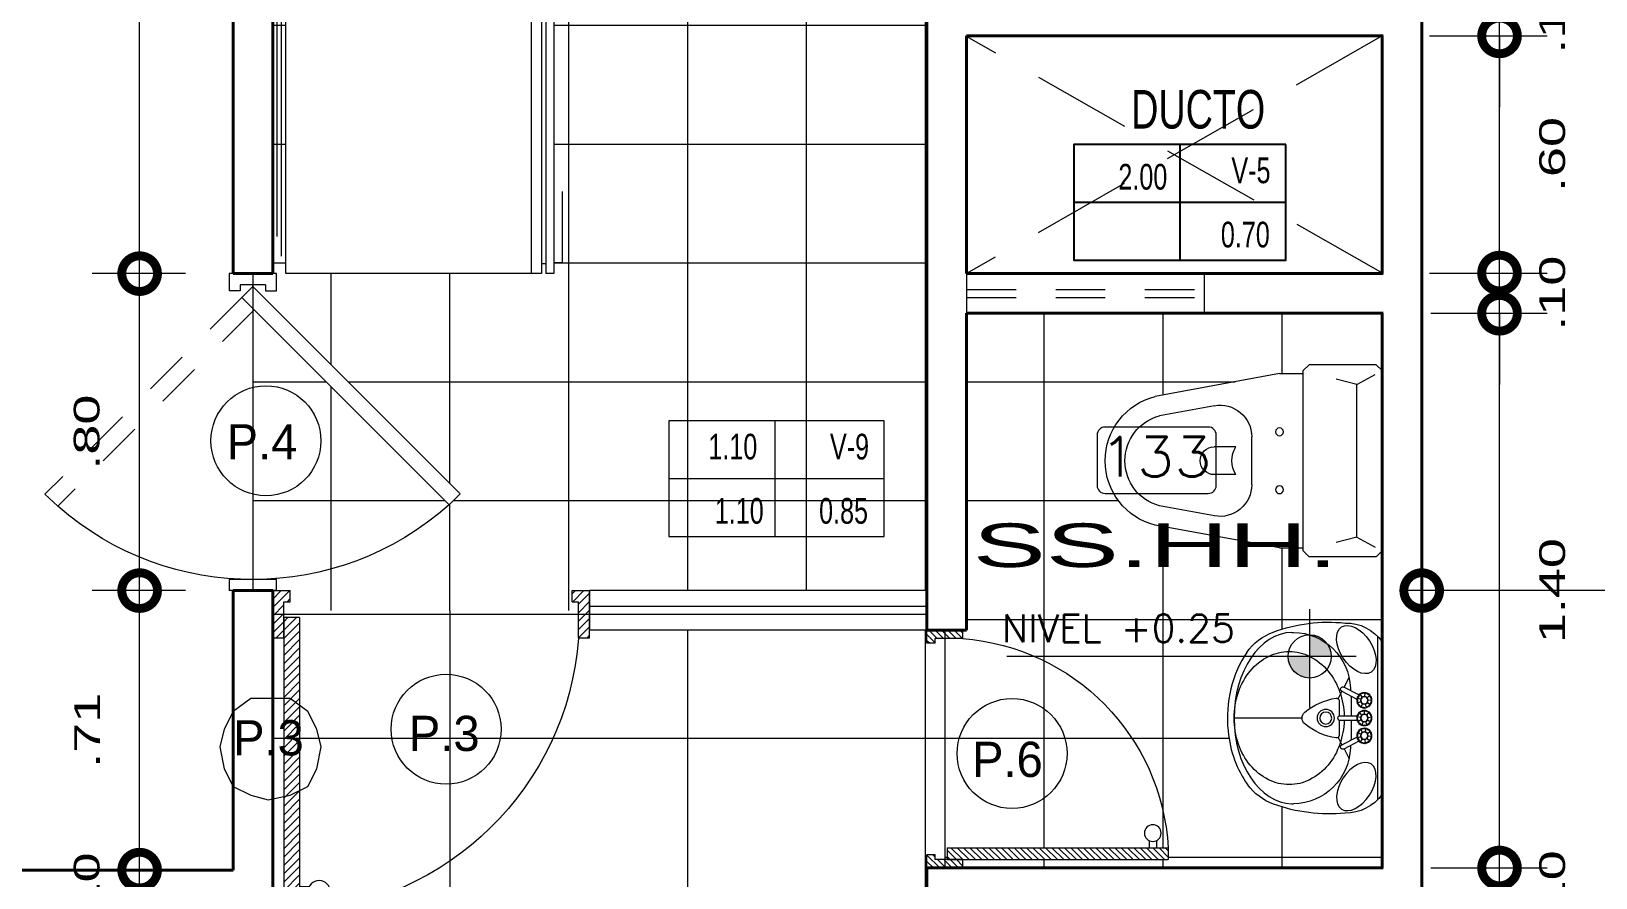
# Model space of a CAD drawing. Header units: inches. Extents: x 155.3 to 248.5, y 20.6 to 88.6.
# Drawn here: x 180.799 to 184.748, y 65.648 to 67.785 of the extents above; entities that cross this region are included whole.
import ezdxf
from ezdxf.enums import TextEntityAlignment as Align

# ---------------------------------------------------------------- set-up
doc = ezdxf.new("R2010")
doc.units = ezdxf.units.IN
doc.header["$MEASUREMENT"] = 0
for name, pattern in [('CONTINUA', [0]), ('DASHEDX2', [38.1, 25.4, -12.7]), ('HIDDEN', [0.375, 0.25, -0.125])]:
    doc.linetypes.add(name, pattern=pattern)
for name, color, linetype in [('COTAS', 252, 'Continuous'), ('MOBILIARIO', 252, 'Continuous'), ('MURO', 7, 'Continuous'), ('MURO BAJO', 144, 'Continuous'), ('PROYECCIONES', 252, 'Continuous'), ('PUERTAS', 23, 'Continuous'), ('TEXTOS PLANTA', 7, 'Continuous'), ('TEXTURAS', 251, 'Continuous'), ('VENTANAS', 40, 'Continuous')]:
    doc.layers.add(name, color=color, linetype=linetype)
doc.styles.add('Celso', font='swissel.ttf', dxfattribs={"width": 1.5})
doc.styles.add('ROMANS', font='romans', dxfattribs={"width": 1.1, "height": 1})
doc.styles.get("Standard").update_dxf_attribs({"font": 'arial.ttf'})
doc.dimstyles.new('PLANTA 1-50', dxfattribs={"dimtxt": 0.065, "dimasz": 0.18, "dimexe": 0.12, "dimexo": 0.12, "dimgap": 0.1, "dimtad": 2, "dimzin": 4, "dimdsep": 46, "dimtxsty": 'Celso', "dimblk": 'DOTSMALL', "dimcen": 0.065, "dimdle": 0.05, "dimclrd": 14, "dimclre": 251, "dimclrt": 256, "dimaunit": 1, "dimadec": 4, "dimazin": 1, "dimtfac": 1, "dimtix": 1, "dimtmove": 0, "dimatfit": 3, "dimldrblk": 'DOTSMALL', "dimfxl": 1, "dimlwd": 9, "dimlwe": 9, "dimarcsym": 0})
pattern_1 = [(90, (346.25563, 0), (0.3, 2e-17), []), (7e-15, (346.25563, 0), (4e-17, -0.3), [])]
pattern_2 = [(315, (-96.529859, 5.184583), (-0.013258252, -0.013258252), [])]

# ---------------------------------------------------------------- blocks, each defined once
blk = doc.blocks.new('A$C67106901')
at = {"color": 252, "lineweight": 0}
for p, q in [((0, 0.7594), (0, 0.5799)), ((0.0219, 0.7594), (0, 0.7594)), ((0.0219, 0), (0.0219, 0.7874)), ((0.0219, 0.7874), (0.0419, 0.7874)), ((0.0419, 0), (0.0419, 0.7874)), ((0.0419, 0.7624), (0.0528, 0.7624)), ((0.0528, 0.7874), (0.6981, 0.7874)), ((0.0528, 0), (0.0528, 0.7874)), ((0.0791, 0), (0.0791, 0.7874)), ((0.6981, 0.7874), (0.6981, 0)), ((0.7093, 0.7437), (0.7093, 0.0437)), ((0.7204, 0.6937), (0.7204, 0.0937)), ((0.0419, 0), (0.0219, 0)), ((0.0528, 0.025), (0.0419, 0.025)), ((0.6981, 0), (0.0528, 0))]:
    blk.add_line(p, q, dxfattribs=at)
blk = doc.blocks.new('A$C073B50C9')
at = {"color": 40, "lineweight": 0}
for p, q in [((0, 0.47), (0.015, 0.485)), ((0.015, 0.485), (0.184, 0.485)), ((0.199, 0.47), (0.184, 0.485)), ((0, 0.015), (0, 0.47)), ((0.064, 0.435), (0.0173, 0.4605)), ((0.064, 0.435), (0.1155, 0.4484)), ((0.064, 0.05), (0.064, 0.435)), ((0.199, 0.015), (0.199, 0.47)), ((0.259, 0.4625), (0.199, 0.4625)), ((0.259, 0.4625), (0.5727, 0.405)), ((0.4234, 0.3815), (0.5619, 0.3562)), ((0.329, 0.1822), (0.329, 0.3028)), ((0.369, 0.2775), (0.424, 0.2775)), ((0.369, 0.2075), (0.424, 0.2075)), ((0.4234, 0.1035), (0.5619, 0.1288)), ((0.259, 0.0225), (0.5727, 0.08)), ((0.064, 0.05), (0.0173, 0.0245)), ((0.064, 0.05), (0.1155, 0.0366)), ((0, 0.015), (0.015, 0)), ((0.015, 0), (0.184, 0)), ((0.199, 0.015), (0.184, 0)), ((0.259, 0.0225), (0.199, 0.0225))]:
    blk.add_line(p, q, dxfattribs=at)
for centre in [(0.259, 0.3155), (0.259, 0.1695)]:
    blk.add_circle(centre, 0.01, dxfattribs=at)
for centre, radius, start, end in [((0.5313, 0.2425), 0.1677, 284.3033, 75.6967), ((0.409, 0.3028), 0.08, 79.6164, 180), ((0.5313, 0.2425), 0.1177, 285.0627, 74.9373), ((0.3127, 0.2425), 0.0663, 328.1092, 31.8908), ((0.424, 0.2425), 0.035, 270, 90), ((0.409, 0.1822), 0.08, 180, 280.3836)]:
    blk.add_arc(centre, radius, start, end, dxfattribs=at)
blk = doc.blocks.new('A$C304B3ECD')
at = {"color": 40, "lineweight": 0}
for p, q in [((0.2417, 0.3094), (0.2417, 0.3736)), ((0.2417, 0.2558), (0.2417, 0.3094)), ((0.2417, 0.2021), (0.2417, 0.2558)), ((0.0255, 0.2282), (0.0255, 0.2237)), ((0.458, 0.2282), (0.458, 0.2237)), ((0.1639, 0.096), (0.1391, 0.0834)), ((0.1833, 0.0584), (0.1636, 0.0966)), ((0.1741, 0.102), (0.1938, 0.0638)), ((0.1931, 0.1108), (0.1744, 0.1013)), ((0.1979, 0.1087), (0.2364, 0.1087)), ((0.2358, 0.1061), (0.2358, 0.0631)), ((0.247, 0.1087), (0.2856, 0.1087)), ((0.2476, 0.0631), (0.2476, 0.1061)), ((0.3094, 0.102), (0.2897, 0.0638)), ((0.2904, 0.1108), (0.309, 0.1013)), ((0.3002, 0.0584), (0.3199, 0.0966)), ((0.3196, 0.096), (0.3443, 0.0834)), ((0.1874, 0.0436), (0.1778, 0.0424)), ((0.1889, 0.05), (0.1807, 0.0552)), ((0.1941, 0.0539), (0.1912, 0.0632)), ((0.2006, 0.0536), (0.2043, 0.0625)), ((0.2054, 0.0492), (0.214, 0.0536)), ((0.2062, 0.0427), (0.2157, 0.0406)), ((0.2322, 0.0448), (0.2225, 0.0448)), ((0.2344, 0.0509), (0.227, 0.0572)), ((0.2401, 0.0542), (0.2384, 0.0637)), ((0.2465, 0.0531), (0.2513, 0.0615)), ((0.2507, 0.0481), (0.2598, 0.0514)), ((0.2507, 0.0415), (0.2598, 0.0382)), ((0.2772, 0.0427), (0.2678, 0.0406)), ((0.278, 0.0492), (0.2694, 0.0536)), ((0.2828, 0.0536), (0.2791, 0.0625)), ((0.2894, 0.0539), (0.2922, 0.0632)), ((0.2946, 0.05), (0.3027, 0.0552)), ((0.296, 0.0436), (0.3056, 0.0424)), ((0.0493, 0), (0.4342, 0)), ((0.1904, 0.0378), (0.1839, 0.0307)), ((0.1965, 0.0352), (0.196, 0.0256)), ((0.2027, 0.0372), (0.2086, 0.0295)), ((0.2344, 0.0387), (0.227, 0.0324)), ((0.2401, 0.0354), (0.2384, 0.0258)), ((0.2465, 0.0365), (0.2513, 0.0281)), ((0.2807, 0.0372), (0.2749, 0.0295)), ((0.287, 0.0352), (0.2875, 0.0256)), ((0.293, 0.0378), (0.2996, 0.0307))]:
    blk.add_line(p, q, dxfattribs=at)
at = {"color": 40, "linetype": 'Continuous', "lineweight": 0}
blk.add_line((0.037, 0.0116), (0.4465, 0.0116), dxfattribs=at)
at = {"color": 40, "lineweight": 0}
for centre, radius in [((0.2417, 0.1422), 0.0217), ((0.2417, 0.1422), 0.0152), ((0.1969, 0.0448), 0.0192), ((0.1969, 0.0448), 0.00955), ((0.1969, 0.0448), 0.00879), ((0.2417, 0.0448), 0.0192), ((0.2417, 0.0448), 0.00955), ((0.2417, 0.0448), 0.00879), ((0.2865, 0.0448), 0.0192), ((0.2865, 0.0448), 0.0184), ((0.2865, 0.0448), 0.00955), ((0.2865, 0.0448), 0.00879)]:
    blk.add_circle(centre, radius, dxfattribs=at)
at = {"color": 40, "linetype": 'Continuous', "lineweight": 0}
for centre, radius, start, end in [((0.2311, 0.2023), 0.1695, 108.9234, 129.6136), ((0.2417, 0.1713), 0.2023, 90, 108.9234), ((0.2417, 0.1713), 0.2023, 71.0766, 90), ((0.2523, 0.2023), 0.1695, 50.3864, 71.0766), ((0.2148, 0.222), 0.1439, 129.6136, 153.414), ((0.2687, 0.222), 0.1439, 26.586, 50.3864), ((0.1896, 0.2346), 0.1158, 153.4141, 179.9999), ((0.2939, 0.2346), 0.1158, 0.0001, 26.5859), ((0.1896, 0.2346), 0.1158, 180, 206.5859), ((0.2939, 0.2346), 0.1158, 333.4141, 360), ((0.2148, 0.2472), 0.1439, 206.586, 230.3864), ((0.2687, 0.2472), 0.1439, 309.6136, 333.414), ((0.2311, 0.2669), 0.1695, 230.3864, 251.0766), ((0.2523, 0.2669), 0.1695, 288.9234, 309.6136), ((0.2417, 0.2979), 0.2023, 251.0766, 268.3294), ((0.2417, 0.2979), 0.2023, 271.6706, 288.9234)]:
    blk.add_arc(centre, radius, start, end, dxfattribs=at)
at = {"color": 40, "lineweight": 0}
for centre, radius, start, end in [((0.1571, 0.2265), 0.1408, 125.1623, 159.7316), ((0.3266, 0.2259), 0.1408, 20.125, 53.8027), ((0.4063, 0.1344), 0.4065, 159.7316, 185.8167), ((0.0771, 0.1344), 0.4065, 354.1833, 20.125), ((0.1715, 0.2259), 0.1461, 180.8633, 267.9153), ((0.2417, 0.1829), 0.0192, 39.2954, 140.7046), ((0.3119, 0.2259), 0.1461, 272.0847, 359.1367), ((0.3545, 0.0906), 0.1649, 140.7046, 171.1857), ((0.129, 0.0906), 0.1649, 8.8143, 39.2954), ((0.1121, 0.0905), 0.1101, 178.564, 235.2403), ((0.1688, 0.0993), 0.0059, 27.2616, 207.2616), ((0.2248, 0.9222), 0.8444, 266.0203, 266.4396), ((0.1979, 0.115), 0.00639, 172.4409, 270), ((0.2417, 0.1061), 0.0059, 0, 180), ((0.2856, 0.115), 0.00639, 270, 7.5591), ((0.3146, 0.0993), 0.0059, 332.7384, 152.7384), ((0.2586, 0.9222), 0.8444, 273.5604, 273.9797), ((0.3714, 0.0905), 0.1101, 304.7597, 1.436), ((0.1526, 0.0548), 0.0281, 333.7434, 0.7798), ((0.1565, 0.024), 0.0281, 13.7434, 40.7798), ((0.1694, 0.081), 0.0281, 293.7434, 320.7798), ((0.2248, 0.9222), 0.8444, 267.3672, 270.7496), ((0.1991, 0.0902), 0.0281, 253.7434, 280.7798), ((0.2278, 0.0782), 0.0281, 213.7434, 240.7798), ((0.2351, 0.0202), 0.0281, 133.7434, 160.7798), ((0.242, 0.0505), 0.0281, 173.7434, 200.7798), ((0.199, 0.0603), 0.0281, 326.4818, 353.5182), ((0.199, 0.0292), 0.0281, 6.4818, 33.5182), ((0.219, 0.0842), 0.0281, 286.4818, 313.5182), ((0.2496, 0.0896), 0.0281, 246.4818, 273.5182), ((0.2586, 0.9222), 0.8444, 269.2504, 272.6328), ((0.2765, 0.074), 0.0281, 206.4818, 233.5182), ((0.2872, 0.0448), 0.0281, 166.4818, 193.5182), ((0.2414, 0.0505), 0.0281, 339.2202, 6.2566), ((0.2483, 0.0202), 0.0281, 19.2202, 46.2566), ((0.2557, 0.0782), 0.0281, 299.2202, 326.2566), ((0.2844, 0.0902), 0.0281, 259.2202, 286.2566), ((0.314, 0.081), 0.0281, 219.2202, 246.2566), ((0.3269, 0.024), 0.0281, 139.2202, 166.2566), ((0.3309, 0.0548), 0.0281, 179.2202, 206.2566), ((0.1793, 0.0029), 0.0281, 53.7434, 80.7798), ((0.2104, 0.0014), 0.0281, 93.7434, 120.7798), ((0.219, 0.0054), 0.0281, 46.4818, 73.5182), ((0.2496, 0), 0.0281, 86.4818, 113.5182), ((0.2765, 0.0156), 0.0281, 126.4818, 153.5182), ((0.273, 0.0014), 0.0281, 59.2202, 86.2566), ((0.3041, 0.0029), 0.0281, 99.2202, 126.2566)]:
    blk.add_arc(centre, radius, start, end, dxfattribs=at)
at = {"color": 40, "lineweight": 0, "extrusion": (0, 0, -1)}
blk.add_ellipse((0.2417, 0.2251), major_axis=(0.2163, 0), ratio=0.686274, start_param=3.162657, end_param=6.262121, dxfattribs=at)
at = {"color": 40, "linetype": 'Continuous', "lineweight": 0, "extrusion": (0, 0, -1)}
blk.add_ellipse((0.0688, 0.065), major_axis=(-0.0569, 0.0373), ratio=0.582158, start_param=3.141593, end_param=9.424778, dxfattribs=at)
at = {"color": 40, "linetype": 'Continuous', "lineweight": 0}
blk.add_ellipse((0.4146, 0.065), major_axis=(0.0569, 0.0373), ratio=0.582158, start_param=1.570796326794912, end_param=7.853981633974498, dxfattribs=at)
at = {"color": 40, "lineweight": 0}
blk.add_open_spline([(0.076, 0.3416), (0.1277, 0.378), (0.2029, 0.3959), (0.3252, 0.3838), (0.3734, 0.366), (0.4097, 0.3395)], degree=3, knots=[3.907004, 3.907004, 3.907004, 3.907004, 4.855717, 4.855717, 5.532923, 5.532923, 5.532923, 5.532923], dxfattribs=at)
blk = doc.blocks.new('A$C2D8C4AFF')
at = {"lineweight": 0}
h = blk.add_hatch(dxfattribs=at)
h.set_pattern_fill('ANSI31', color=8, scale=0.15, angle=17, style=0)
h.set_pattern_definition(pattern_2)
h.paths.add_polyline_path([(0.035, 0.865), (0, 0.865), (0, 1.015), (0.055, 1.015), (0.055, 0.98), (0.035, 0.98)])
h = blk.add_hatch(dxfattribs=at)
h.set_pattern_fill('ANSI31', color=8, scale=0.15, angle=17, style=0)
h.set_pattern_definition(pattern_2)
h.paths.add_polyline_path([(1, 0.865), (0.965, 0.865), (0.965, 0.93), (0.965, 0.98), (0.945, 0.98), (0.945, 1.015), (1, 1.015)])
h = blk.add_hatch(dxfattribs=at)
h.set_pattern_fill('ANSI31', color=8, scale=0.15, angle=17, style=0)
h.set_pattern_definition(pattern_2)
h.paths.add_polyline_path([(0.965, 0), (0.915, 0), (0.915, 0.93), (0.965, 0.93)])
at = {"color": 32, "lineweight": 0}
for p, q in [((0, 0.865), (0, 1.015)), ((0.055, 1.015), (0, 1.015)), ((0.055, 0.98), (0.055, 1.015)), ((1, 1.015), (0.945, 1.015)), ((0.945, 0.98), (0.945, 1.015)), ((1, 0.865), (1, 1.015)), ((0.035, 0.865), (0.035, 0.98)), ((0.055, 0.98), (0.035, 0.98)), ((0.965, 0.98), (0.945, 0.98)), ((0.965, 0.865), (0.965, 0.98)), ((0.915, 0.93), (0.965, 0.93)), ((0.915, 0.93), (0.915, 0)), ((0.965, 0.93), (0.965, 0)), ((0, 0.865), (0.035, 0.865)), ((0.965, 0.865), (1, 0.865)), ((0.915, 0), (0.965, 0))]:
    blk.add_line(p, q, dxfattribs=at)
at = {"lineweight": 0}
for p, q in [((0.885, 0.08), (0.915, 0.08)), ((0.885, 0.05), (0.915, 0.05))]:
    blk.add_line(p, q, dxfattribs=at)
blk.add_circle((0.8534, 0.065), 0.035, dxfattribs=at)
blk.add_arc((0.9698, 0.9359), 0.9375, 184.3354, 266.6496, dxfattribs=at)
blk = doc.blocks.new('A$C14A71EE4')
at = {"color": 32, "lineweight": 0}
for p, q in [((0.5211, 0.8508), (0.5211, 0.9)), ((0.5211, 0.9), (0.6561, 0.9)), ((0.6561, 0.9), (0.6561, 0.8508)), ((0.5886, 0.8637), (0, 0.2751)), ((0.5528, 0.8508), (0.5211, 0.8508)), ((0.5528, 0.8687), (0.6244, 0.8687)), ((0.5528, 0.8687), (0.5528, 0.8508)), ((0.5886, 0.8637), (0.5886, 0.8687)), ((0.6244, 0.8687), (0.6244, 0.8508)), ((0.6244, 0.8508), (0.6561, 0.8508)), ((0.6203, 0.8321), (0.0316, 0.2434)), ((0, 0.2751), (0.0316, 0.2434)), ((0.5211, 0), (0.5211, 0.0313)), ((0.5211, 0.0313), (0.6561, 0.0313)), ((0.5211, 0), (0.6561, 0)), ((0.6561, 0.0313), (0.6561, 0))]:
    blk.add_line(p, q, dxfattribs=at)
at = {"color": 32, "lineweight": 0, "ltscale": 0.005}
blk.add_line((0.5886, 0.8637), (0.6203, 0.8321), dxfattribs=at)
at = {"color": 8, "linetype": 'DASHEDX2', "lineweight": 0, "ltscale": 0.005}
for p, q in [((0.6203, 0.8321), (1.179, 0.2734)), ((0.5851, 0.7969), (1.1425, 0.2395))]:
    blk.add_line(p, q, dxfattribs=at)
at = {"linetype": 'DASHEDX2', "lineweight": 0, "ltscale": 0.005}
blk.add_line((1.179, 0.2734), (1.1425, 0.2395), dxfattribs=at)
at = {"lineweight": 0, "ltscale": 0.005}
blk.add_ellipse((0.5893, 0.8705), major_axis=(-0.7409, 0.394), ratio=1, start_param=1.332566, end_param=2.779319, dxfattribs=at)
blk = doc.blocks.new('_DotSmall')
at = {"color": 0, "linetype": 'ByBlock', "lineweight": 0, "const_width": 0.5}
blk.add_lwpolyline([(-0.0625, 0, 1), (0.0625, 0, 1)], format="xyb", close=True, dxfattribs=at)
blk = doc.blocks.new('*D279')
at = {"layer": 'COTAS', "color": 14, "linetype": 'CONTINUA', "lineweight": 9, "transparency": 16777216}
for p, q in [((181.0726, 65.6676), (181.0726, 65.8476)), ((181.0726, 65.5676), (181.0726, 65.6676)), ((181.0726, 65.5676), (181.0726, 65.3876))]:
    blk.add_line(p, q, dxfattribs=at)
at = {"layer": 'COTAS', "color": 251, "linetype": 'Continuous', "lineweight": 9, "transparency": 16777216}
blk.add_line((181.1884, 65.6676), (180.9526, 65.6676), dxfattribs=at)
at = {"layer": 'COTAS', "color": 251, "linetype": 'CONTINUA', "lineweight": 9, "transparency": 16777216}
blk.add_line((181.1884, 65.5676), (180.9526, 65.5676), dxfattribs=at)
at = {"layer": 'Defpoints', "color": 0, "lineweight": 0, "transparency": 16777216}
for p in [(181.0726, 65.6676), (181.3084, 65.6676), (181.3084, 65.5676)]:
    blk.add_point(p, dxfattribs=at)
at = {"layer": 'COTAS', "color": 14, "lineweight": 9, "transparency": 16777216, "xscale": 0.18, "yscale": 0.18, "zscale": 0.18}
for p, rotation in [((181.0726, 65.6676), 270), ((181.0726, 65.5676), 90)]:
    blk.add_blockref('_DotSmall', p, dxfattribs=dict(at, rotation=rotation))
at = {"layer": 'COTAS', "lineweight": 0, "transparency": 16777216, "insert": (180.9393, 65.6176), "char_height": 0.065, "attachment_point": 5, "rotation": 90, "style": 'Celso'}
blk.add_mtext('.10', dxfattribs=at)
blk = doc.blocks.new('*D280')
at = {"layer": 'COTAS', "color": 14, "linetype": 'CONTINUA', "lineweight": 9, "transparency": 16777216}
blk.add_line((181.0726, 65.6176), (181.0726, 66.423), dxfattribs=at)
at = {"layer": 'COTAS', "color": 251, "linetype": 'Continuous', "lineweight": 9, "transparency": 16777216}
blk.add_line((181.1884, 66.373), (180.9526, 66.373), dxfattribs=at)
at = {"layer": 'COTAS', "color": 251, "linetype": 'CONTINUA', "lineweight": 9, "transparency": 16777216}
blk.add_line((181.1884, 65.6676), (180.9526, 65.6676), dxfattribs=at)
at = {"layer": 'Defpoints', "color": 0, "lineweight": 0, "transparency": 16777216}
for p in [(181.0726, 66.373), (181.3084, 66.373), (181.3084, 65.6676)]:
    blk.add_point(p, dxfattribs=at)
at = {"layer": 'COTAS', "color": 14, "lineweight": 9, "transparency": 16777216, "xscale": 0.18, "yscale": 0.18, "zscale": 0.18}
for p, rotation in [((181.0726, 66.373), 90), ((181.0726, 65.6676), 270)]:
    blk.add_blockref('_DotSmall', p, dxfattribs=dict(at, rotation=rotation))
at = {"layer": 'COTAS', "lineweight": 0, "transparency": 16777216, "insert": (180.9401, 66.0203), "char_height": 0.065, "attachment_point": 5, "rotation": 90, "style": 'Celso'}
blk.add_mtext('.71', dxfattribs=at)
blk = doc.blocks.new('*D281')
at = {"layer": 'COTAS', "color": 14, "linetype": 'CONTINUA', "lineweight": 9, "transparency": 16777216}
blk.add_line((181.0726, 66.323), (181.0726, 67.223), dxfattribs=at)
at = {"layer": 'COTAS', "color": 251, "linetype": 'Continuous', "lineweight": 9, "transparency": 16777216}
blk.add_line((181.1884, 67.173), (180.9526, 67.173), dxfattribs=at)
at = {"layer": 'COTAS', "color": 251, "linetype": 'CONTINUA', "lineweight": 9, "transparency": 16777216}
blk.add_line((181.1884, 66.373), (180.9526, 66.373), dxfattribs=at)
at = {"layer": 'Defpoints', "color": 0, "lineweight": 0, "transparency": 16777216}
for p in [(181.0726, 67.173), (181.3084, 67.173), (181.3084, 66.373)]:
    blk.add_point(p, dxfattribs=at)
at = {"layer": 'COTAS', "color": 14, "lineweight": 9, "transparency": 16777216, "xscale": 0.18, "yscale": 0.18, "zscale": 0.18}
for p, rotation in [((181.0726, 67.173), 90), ((181.0726, 66.373), 270)]:
    blk.add_blockref('_DotSmall', p, dxfattribs=dict(at, rotation=rotation))
at = {"layer": 'COTAS', "lineweight": 0, "transparency": 16777216, "insert": (180.9393, 66.773), "char_height": 0.065, "attachment_point": 5, "rotation": 90, "style": 'Celso'}
blk.add_mtext('.80', dxfattribs=at)
blk = doc.blocks.new('*D282')
at = {"layer": 'COTAS', "color": 14, "linetype": 'CONTINUA', "lineweight": 9, "transparency": 16777216}
blk.add_line((181.0726, 67.123), (181.0726, 69.973), dxfattribs=at)
at = {"layer": 'COTAS', "color": 251, "linetype": 'Continuous', "lineweight": 9, "transparency": 16777216}
blk.add_line((181.2884, 69.923), (180.9526, 69.923), dxfattribs=at)
at = {"layer": 'COTAS', "color": 251, "linetype": 'CONTINUA', "lineweight": 9, "transparency": 16777216}
blk.add_line((181.1884, 67.173), (180.9526, 67.173), dxfattribs=at)
at = {"layer": 'Defpoints', "color": 0, "lineweight": 0, "transparency": 16777216}
for p in [(181.0726, 69.923), (181.4084, 69.923), (181.3084, 67.173)]:
    blk.add_point(p, dxfattribs=at)
at = {"layer": 'COTAS', "color": 14, "lineweight": 9, "transparency": 16777216, "xscale": 0.18, "yscale": 0.18, "zscale": 0.18}
for p, rotation in [((181.0726, 69.923), 90), ((181.0726, 67.173), 270)]:
    blk.add_blockref('_DotSmall', p, dxfattribs=dict(at, rotation=rotation))
at = {"layer": 'COTAS', "lineweight": 0, "transparency": 16777216, "insert": (180.9392, 68.548), "char_height": 0.065, "attachment_point": 5, "rotation": 90, "style": 'Celso'}
blk.add_mtext('2.75', dxfattribs=at)
blk = doc.blocks.new('*D327')
at = {"layer": 'COTAS', "color": 14, "linetype": 'CONTINUA', "lineweight": 9, "transparency": 16777216}
for p, q in [((184.5048, 65.673), (184.5048, 65.853)), ((184.5048, 65.573), (184.5048, 65.673)), ((184.5048, 65.573), (184.5048, 65.393))]:
    blk.add_line(p, q, dxfattribs=at)
at = {"layer": 'COTAS', "color": 251, "linetype": 'Continuous', "lineweight": 9, "transparency": 16777216}
blk.add_line((184.3311, 65.673), (184.6248, 65.673), dxfattribs=at)
at = {"layer": 'COTAS', "color": 251, "linetype": 'CONTINUA', "lineweight": 9, "transparency": 16777216}
blk.add_line((184.3311, 65.573), (184.6248, 65.573), dxfattribs=at)
at = {"layer": 'Defpoints', "color": 0, "lineweight": 0, "transparency": 16777216}
for p in [(184.2111, 65.673), (184.5048, 65.673), (184.2111, 65.573)]:
    blk.add_point(p, dxfattribs=at)
at = {"layer": 'COTAS', "color": 14, "lineweight": 9, "transparency": 16777216, "xscale": 0.18, "yscale": 0.18, "zscale": 0.18}
for p, rotation in [((184.5048, 65.673), 270), ((184.5048, 65.573), 90)]:
    blk.add_blockref('_DotSmall', p, dxfattribs=dict(at, rotation=rotation))
at = {"layer": 'COTAS', "lineweight": 0, "transparency": 16777216, "insert": (184.6381, 65.623), "char_height": 0.065, "attachment_point": 5, "rotation": 90, "style": 'Celso'}
blk.add_mtext('.10', dxfattribs=at)
blk = doc.blocks.new('*D328')
at = {"layer": 'COTAS', "color": 14, "linetype": 'CONTINUA', "lineweight": 9, "transparency": 16777216}
blk.add_line((184.5048, 65.623), (184.5048, 67.123), dxfattribs=at)
at = {"layer": 'COTAS', "color": 251, "linetype": 'Continuous', "lineweight": 9, "transparency": 16777216}
blk.add_line((184.3311, 67.073), (184.6248, 67.073), dxfattribs=at)
at = {"layer": 'COTAS', "color": 251, "linetype": 'CONTINUA', "lineweight": 9, "transparency": 16777216}
blk.add_line((184.3311, 65.673), (184.6248, 65.673), dxfattribs=at)
at = {"layer": 'Defpoints', "color": 0, "lineweight": 0, "transparency": 16777216}
for p in [(184.2111, 67.073), (184.5048, 67.073), (184.2111, 65.673)]:
    blk.add_point(p, dxfattribs=at)
at = {"layer": 'COTAS', "color": 14, "lineweight": 9, "transparency": 16777216, "xscale": 0.18, "yscale": 0.18, "zscale": 0.18}
for p, rotation in [((184.5048, 67.073), 90), ((184.5048, 65.673), 270)]:
    blk.add_blockref('_DotSmall', p, dxfattribs=dict(at, rotation=rotation))
at = {"layer": 'COTAS', "lineweight": 0, "transparency": 16777216, "insert": (184.6381, 66.373), "char_height": 0.065, "attachment_point": 5, "rotation": 90, "style": 'Celso'}
blk.add_mtext('1.40', dxfattribs=at)
blk = doc.blocks.new('*D329')
at = {"layer": 'COTAS', "color": 14, "linetype": 'CONTINUA', "lineweight": 9, "transparency": 16777216}
for p, q in [((184.5048, 67.1745), (184.5048, 67.3545)), ((184.5048, 67.073), (184.5048, 67.1745)), ((184.5048, 67.073), (184.5048, 66.893))]:
    blk.add_line(p, q, dxfattribs=at)
at = {"layer": 'COTAS', "color": 251, "linetype": 'Continuous', "lineweight": 9, "transparency": 16777216}
blk.add_line((184.3284, 67.1745), (184.6248, 67.1745), dxfattribs=at)
at = {"layer": 'COTAS', "color": 251, "linetype": 'CONTINUA', "lineweight": 9, "transparency": 16777216}
blk.add_line((184.3311, 67.073), (184.6248, 67.073), dxfattribs=at)
at = {"layer": 'Defpoints', "color": 0, "lineweight": 0, "transparency": 16777216}
for p in [(184.2084, 67.1745), (184.5048, 67.1745), (184.2111, 67.073)]:
    blk.add_point(p, dxfattribs=at)
at = {"layer": 'COTAS', "color": 14, "lineweight": 9, "transparency": 16777216, "xscale": 0.18, "yscale": 0.18, "zscale": 0.18}
for p, rotation in [((184.5048, 67.1745), 270), ((184.5048, 67.073), 90)]:
    blk.add_blockref('_DotSmall', p, dxfattribs=dict(at, rotation=rotation))
at = {"layer": 'COTAS', "lineweight": 0, "transparency": 16777216, "insert": (184.6381, 67.1237), "char_height": 0.065, "attachment_point": 5, "rotation": 90, "style": 'Celso'}
blk.add_mtext('.10', dxfattribs=at)
blk = doc.blocks.new('*D330')
at = {"layer": 'COTAS', "color": 14, "linetype": 'CONTINUA', "lineweight": 9, "transparency": 16777216}
blk.add_line((184.5048, 67.1245), (184.5048, 67.823), dxfattribs=at)
at = {"layer": 'COTAS', "color": 251, "linetype": 'Continuous', "lineweight": 9, "transparency": 16777216}
blk.add_line((184.3284, 67.773), (184.6248, 67.773), dxfattribs=at)
at = {"layer": 'COTAS', "color": 251, "linetype": 'CONTINUA', "lineweight": 9, "transparency": 16777216}
blk.add_line((184.3284, 67.1745), (184.6248, 67.1745), dxfattribs=at)
at = {"layer": 'Defpoints', "color": 0, "lineweight": 0, "transparency": 16777216}
for p in [(184.2084, 67.773), (184.5048, 67.773), (184.2084, 67.1745)]:
    blk.add_point(p, dxfattribs=at)
at = {"layer": 'COTAS', "color": 14, "lineweight": 9, "transparency": 16777216, "xscale": 0.18, "yscale": 0.18, "zscale": 0.18}
for p, rotation in [((184.5048, 67.773), 90), ((184.5048, 67.1745), 270)]:
    blk.add_blockref('_DotSmall', p, dxfattribs=dict(at, rotation=rotation))
at = {"layer": 'COTAS', "lineweight": 0, "transparency": 16777216, "insert": (184.6381, 67.4737), "char_height": 0.065, "attachment_point": 5, "rotation": 90, "style": 'Celso'}
blk.add_mtext('.60', dxfattribs=at)
blk = doc.blocks.new('*D331')
at = {"layer": 'COTAS', "color": 14, "linetype": 'CONTINUA', "lineweight": 9, "transparency": 16777216}
for p, q in [((184.5048, 67.873), (184.5048, 68.053)), ((184.5048, 67.773), (184.5048, 67.873)), ((184.5048, 67.773), (184.5048, 67.593))]:
    blk.add_line(p, q, dxfattribs=at)
at = {"layer": 'COTAS', "color": 251, "linetype": 'Continuous', "lineweight": 9, "transparency": 16777216}
blk.add_line((184.3284, 67.873), (184.6248, 67.873), dxfattribs=at)
at = {"layer": 'COTAS', "color": 251, "linetype": 'CONTINUA', "lineweight": 9, "transparency": 16777216}
blk.add_line((184.3284, 67.773), (184.6248, 67.773), dxfattribs=at)
at = {"layer": 'Defpoints', "color": 0, "lineweight": 0, "transparency": 16777216}
for p in [(184.2084, 67.873), (184.5048, 67.873), (184.2084, 67.773)]:
    blk.add_point(p, dxfattribs=at)
at = {"layer": 'COTAS', "color": 14, "lineweight": 9, "transparency": 16777216, "xscale": 0.18, "yscale": 0.18, "zscale": 0.18}
for p, rotation in [((184.5048, 67.873), 270), ((184.5048, 67.773), 90)]:
    blk.add_blockref('_DotSmall', p, dxfattribs=dict(at, rotation=rotation))
at = {"layer": 'COTAS', "lineweight": 0, "transparency": 16777216, "insert": (184.6381, 67.823), "char_height": 0.065, "attachment_point": 5, "rotation": 90, "style": 'Celso'}
blk.add_mtext('.10', dxfattribs=at)
blk = doc.blocks.new('*D341')
at = {"layer": 'COTAS', "color": 251, "linetype": 'Continuous', "lineweight": 9, "transparency": 16777216}
blk.add_line((184.3084, 66.9476), (184.3084, 66.253), dxfattribs=at)
at = {"layer": 'COTAS', "color": 251, "linetype": 'CONTINUA', "lineweight": 9, "transparency": 16777216}
blk.add_line((187.2084, 66.9476), (187.2084, 66.253), dxfattribs=at)
at = {"layer": 'COTAS', "color": 14, "linetype": 'CONTINUA', "lineweight": 9, "transparency": 16777216}
blk.add_line((187.2584, 66.373), (184.2584, 66.373), dxfattribs=at)
at = {"layer": 'Defpoints', "color": 0, "lineweight": 0, "transparency": 16777216}
for p in [(184.3084, 67.0676), (187.2084, 67.0676), (184.3084, 66.373)]:
    blk.add_point(p, dxfattribs=at)
at = {"layer": 'COTAS', "color": 14, "lineweight": 9, "transparency": 16777216, "xscale": 0.18, "yscale": 0.18, "zscale": 0.18, "rotation": 180}
blk.add_blockref('_DotSmall', (184.3084, 66.373), dxfattribs=at)
at = {"layer": 'COTAS', "color": 14, "lineweight": 9, "transparency": 16777216, "xscale": 0.18, "yscale": 0.18, "zscale": 0.18}
blk.add_blockref('_DotSmall', (187.2084, 66.373), dxfattribs=at)
at = {"layer": 'COTAS', "lineweight": 0, "transparency": 16777216, "insert": (185.7584, 66.2396), "char_height": 0.065, "attachment_point": 5, "style": 'Celso'}
blk.add_mtext('2.90', dxfattribs=at)

msp = doc.modelspace()

# ---------------------------------------------------------------- hatches: boundary and pattern name
at = {"layer": 'TEXTOS PLANTA', "lineweight": 9}
h = msp.add_hatch(color=7, dxfattribs=at)
h.paths.add_polyline_path([(184.0802, 66.207), (184.0256, 66.207), (184.0256, 66.2616, -0.414214)])
h.paths.add_polyline_path([(184.0256, 66.207), (184.0256, 66.1524, -0.414214), (183.971, 66.207)])
at = {"layer": 'TEXTURAS', "lineweight": 0}
h = msp.add_hatch(dxfattribs=at)
h.set_pattern_fill('_USER', color=251, scale=0.3, angle=90, style=0, double=1, pattern_type=0)
h.set_pattern_definition(pattern_1)
edge = h.paths.add_edge_path()
edge.add_line((181.4084, 67.9867), (182.0084, 67.9867))
edge.add_line((182.0084, 67.9867), (182.0084, 69.323))
edge.add_line((182.0084, 69.323), (183.6084, 69.323))
edge.add_line((183.6084, 69.323), (183.6084, 69.123))
edge.add_line((183.6084, 69.123), (184.2084, 69.123))
edge.add_line((184.2084, 69.123), (184.2084, 68.473))
edge.add_line((184.2084, 68.473), (183.6084, 68.473))
edge.add_line((183.6084, 68.473), (183.6084, 67.873))
edge.add_line((183.6084, 67.873), (183.0597, 67.873))
edge.add_line((183.0597, 67.873), (183.0597, 66.373))
edge.add_line((183.0597, 66.373), (182.2084, 66.373))
edge.add_line((182.2084, 66.373), (182.2084, 66.323))
edge.add_line((182.2084, 66.323), (181.4084, 66.323))
edge.add_line((181.4084, 66.323), (181.4084, 66.373))
edge.add_line((181.4084, 66.373), (181.4184, 66.373))
edge.add_line((181.4184, 66.373), (181.4184, 66.4035))
edge.add_ellipse((181.3578, 67.1467), major_axis=(0.5274, 0.5274), ratio=1, start_angle=225.0467, end_angle=266.6496)
edge.add_line((181.8535, 66.5894), (181.8816, 66.6175))
edge.add_line((181.8816, 66.6175), (181.3584, 67.1407))
edge.add_line((181.3584, 67.1407), (181.3584, 67.1451))
edge.add_line((181.3584, 67.1451), (181.3902, 67.1451))
edge.add_line((181.3902, 67.1451), (181.3902, 67.1292))
edge.add_line((181.3902, 67.1292), (181.4184, 67.1292))
edge.add_line((181.4184, 67.1292), (181.4184, 67.173))
edge.add_line((181.4184, 67.173), (181.4084, 67.173))
edge.add_line((181.4084, 67.173), (181.4084, 67.9867))
h.paths.add_polyline_path([(182.1181, 67.9604), (182.0981, 67.9604), (182.0981, 67.9354), (182.0872, 67.9354), (182.0872, 67.9604), (181.4419, 67.9604), (181.4419, 67.173), (182.0872, 67.173), (182.0872, 67.198), (182.0981, 67.198), (182.0981, 67.173), (182.1181, 67.173)], flags=16)
h.paths.add_polyline_path([(183.5993, 68.5305), (184.1834, 68.5305), (184.1834, 69.0655), (183.5993, 69.0655), (183.5993, 69.0366), (183.5713, 69.0004), (183.5722, 69.0004), (183.5722, 68.6172), (183.5722, 68.5872), (183.5993, 68.5572)], flags=16)
h.paths.add_polyline_path([(183.5756, 68.5851), (183.5993, 68.5851), (183.5993, 68.6414), (183.5842, 68.6414), (183.5842, 68.6989), (183.5981, 68.6989), (183.5981, 68.7552), (183.5842, 68.7552), (183.5842, 68.8265), (183.5981, 68.8265), (183.5981, 68.8828), (183.5743, 68.8828), (183.5743, 68.8265), (183.5842, 68.8265), (183.5842, 68.7552), (183.5743, 68.7552), (183.5743, 68.6989), (183.5842, 68.6989), (183.5842, 68.6414), (183.5756, 68.6414)], flags=0)
h.paths.add_polyline_path([(183.5756, 68.5851), (183.5993, 68.5851), (183.5993, 68.6414), (183.5756, 68.6414)], flags=0)
h.paths.add_polyline_path([(183.6598, 68.6763), (183.6812, 68.6763, 0.378487), (183.7586, 68.599), (183.7586, 68.57), (183.7686, 68.57), (183.7686, 68.5989, 0.378915), (183.8461, 68.6763), (183.8673, 68.6763), (183.8673, 68.6863), (183.8461, 68.6863, 0.379873), (183.7686, 68.7639), (183.7686, 68.7929), (183.7586, 68.7929), (183.7586, 68.7639, 0.379444), (183.6811, 68.6863), (183.6598, 68.6863)], flags=0)
h.paths.add_polyline_path([(183.7586, 68.6069), (183.7586, 68.6426, -0.339606), (183.7248, 68.6763), (183.6891, 68.6763, 0.374744)], flags=0)
h.paths.add_polyline_path([(183.7248, 68.6863, -0.341591), (183.7586, 68.7203), (183.7586, 68.756, 0.3758), (183.6891, 68.6863)], flags=0)
h.paths.add_polyline_path([(183.7686, 68.6069, 0.375217), (183.8382, 68.6763), (183.8024, 68.6763, -0.340495), (183.7686, 68.6426)], flags=0)
h.paths.add_polyline_path([(183.7949, 68.6814, 1), (183.7324, 68.6814, 1)], flags=0)
h.paths.add_polyline_path([(183.7686, 68.7203, -0.342481), (183.8025, 68.6863), (183.8382, 68.6863, 0.376274), (183.7686, 68.756)], flags=0)
h.paths.add_polyline_path([(183.7586, 68.8391), (183.7586, 68.8101), (183.7686, 68.8101), (183.7686, 68.8391, 0.378915), (183.8461, 68.9164), (183.8673, 68.9164), (183.8673, 68.9264), (183.8461, 68.9264, 0.379873), (183.7686, 69.0041), (183.7686, 69.033), (183.7586, 69.033), (183.7586, 69.004, 0.379444), (183.6811, 68.9264), (183.6598, 68.9264), (183.6598, 68.9164), (183.6812, 68.9164, 0.378487)], flags=0)
h.paths.add_polyline_path([(183.7586, 68.847), (183.7586, 68.8828, -0.339606), (183.7248, 68.9164), (183.6891, 68.9164, 0.374744)], flags=0)
h.paths.add_polyline_path([(183.7248, 68.9264, -0.341591), (183.7586, 68.9604), (183.7586, 68.9961, 0.3758), (183.6891, 68.9264)], flags=0)
h.paths.add_polyline_path([(183.7686, 68.847, 0.375217), (183.8382, 68.9164), (183.8024, 68.9164, -0.340495), (183.7686, 68.8827)], flags=0)
h.paths.add_polyline_path([(183.9098, 68.6713), (183.9311, 68.6713, 0.378487), (184.0085, 68.594), (184.0085, 68.565), (184.0185, 68.565), (184.0185, 68.5939, 0.378915), (184.0961, 68.6713), (184.1173, 68.6713), (184.1173, 68.6813), (184.0961, 68.6813, 0.379873), (184.0185, 68.7589), (184.0185, 68.7879), (184.0085, 68.7879), (184.0085, 68.7589, 0.379444), (183.9311, 68.6813), (183.9098, 68.6813)], flags=0)
h.paths.add_polyline_path([(183.7949, 68.9216, 1), (183.7324, 68.9216, 1)], flags=0)
h.paths.add_polyline_path([(184.0085, 68.6019), (184.0085, 68.6376, -0.339606), (183.9748, 68.6713), (183.9391, 68.6713, 0.374744)], flags=0)
h.paths.add_polyline_path([(183.9748, 68.6813, -0.341591), (184.0085, 68.7152), (184.0085, 68.751, 0.3758), (183.939, 68.6813)], flags=0)
h.paths.add_polyline_path([(184.0185, 68.6019, 0.375217), (184.0881, 68.6713), (184.0524, 68.6713, -0.340495), (184.0185, 68.6376)], flags=0)
h.paths.add_polyline_path([(184.0448, 68.6764, 1), (183.9824, 68.6764, 1)], flags=0)
h.paths.add_polyline_path([(183.7686, 68.9604, -0.342481), (183.8025, 68.9264), (183.8382, 68.9264, 0.376274), (183.7686, 68.9961)], flags=0)
h.paths.add_polyline_path([(184.0185, 68.7153, -0.342481), (184.0524, 68.6813), (184.0881, 68.6813, 0.376274), (184.0185, 68.751)], flags=0)
h.paths.add_polyline_path([(183.9085, 68.9164), (183.9299, 68.9164, 0.378487), (184.0073, 68.8391), (184.0073, 68.8101), (184.0173, 68.8101), (184.0173, 68.8391, 0.378915), (184.0948, 68.9164), (184.116, 68.9164), (184.116, 68.9264), (184.0948, 68.9264, 0.379873), (184.0173, 69.0041), (184.0173, 69.033), (184.0073, 69.033), (184.0073, 69.004, 0.379444), (183.9299, 68.9264), (183.9085, 68.9264)], flags=0)
h.paths.add_polyline_path([(184.0073, 68.847), (184.0073, 68.8828, -0.339606), (183.9735, 68.9164), (183.9378, 68.9164, 0.374744)], flags=0)
h.paths.add_polyline_path([(183.9735, 68.9264, -0.341591), (184.0073, 68.9604), (184.0073, 68.9961, 0.3758), (183.9378, 68.9264)], flags=0)
h.paths.add_polyline_path([(184.0173, 68.847, 0.375217), (184.0869, 68.9164), (184.0512, 68.9164, -0.340495), (184.0173, 68.8827)], flags=0)
h.paths.add_polyline_path([(184.0436, 68.9216, 1), (183.9811, 68.9216, 1)], flags=0)
h.paths.add_polyline_path([(184.0173, 68.9604, -0.342481), (184.0512, 68.9264), (184.0869, 68.9264, 0.376274), (184.0173, 68.9961)], flags=0)
edge = h.paths.add_edge_path(flags=17)
edge.add_line((181.3584, 67.0782), (181.3615, 67.0814))
edge.add_line((181.3615, 67.0814), (181.8535, 66.5894))
edge.add_ellipse((181.3578, 67.1467), major_axis=(0.5274, 0.5274), ratio=1, start_angle=225.0467, end_angle=266.6496, ccw=False)
edge.add_line((181.3584, 66.4008), (181.3584, 67.0782))
h = msp.add_hatch(dxfattribs=at)
h.set_pattern_fill('_USER', color=251, scale=0.3, angle=90, style=0, double=1, pattern_type=0)
h.set_pattern_definition(pattern_1)
edge = h.paths.add_edge_path()
edge.add_line((183.1597, 67.073), (184.2084, 67.073))
edge.add_line((184.2084, 67.073), (184.2084, 66.9282))
edge.add_line((184.2084, 66.9282), (184.1934, 66.9432))
edge.add_line((184.1934, 66.9432), (184.0244, 66.9432))
edge.add_line((184.0244, 66.9432), (184.0094, 66.9282))
edge.add_line((184.0094, 66.9282), (184.0094, 66.9207))
edge.add_line((184.0094, 66.9207), (183.9494, 66.9207))
edge.add_line((183.9494, 66.9207), (183.6357, 66.8632))
edge.add_arc((183.6771, 66.7007), 0.1677, 464.3033, 615.6967)
edge.add_line((183.6357, 66.5382), (183.9494, 66.4807))
edge.add_line((183.9494, 66.4807), (184.0094, 66.4807))
edge.add_line((184.0094, 66.4807), (184.0094, 66.4732))
edge.add_line((184.0094, 66.4732), (184.0244, 66.4582))
edge.add_line((184.0244, 66.4582), (184.1934, 66.4582))
edge.add_line((184.1934, 66.4582), (184.2084, 66.4732))
edge.add_line((184.2084, 66.4732), (184.2084, 66.2438))
edge.add_arc((184.1179, 66.181), 0.1101, 394.7597, 451.436)
edge.add_arc((184.0739, 65.8867), 0.4065, 444.1833, 470.2684)
edge.add_arc((183.9819, 66.136), 0.1408, 470.2684, 504.8377)
edge.add_spline(control_points=[(183.8668, 66.2171), (183.8304, 66.1653), (183.8125, 66.0902), (183.8246, 65.9678), (183.8424, 65.9197), (183.8689, 65.8834)], knot_values=[3.907004, 3.907004, 3.907004, 3.907004, 4.855717, 4.855717, 5.532923, 5.532923, 5.532923, 5.532923], degree=3, periodic=0)
edge.add_arc((183.9825, 65.9665), 0.1408, 216.1973, 249.875)
edge.add_arc((184.0739, 66.216), 0.4065, 249.875, 275.8167)
edge.add_arc((184.1179, 65.9217), 0.1101, 268.564, 325.2403)
edge.add_line((184.2084, 65.8589), (184.2084, 65.673))
edge.add_line((184.2084, 65.673), (183.1497, 65.673))
edge.add_line((183.1497, 65.673), (183.1497, 65.694))
edge.add_line((183.1497, 65.694), (183.6687, 65.694))
edge.add_line((183.6687, 65.694), (183.6687, 65.724))
edge.add_arc((183.1072, 65.6911), 0.5625, 363.3504, 445.6646)
edge.add_line((183.1497, 66.252), (183.1497, 66.273))
edge.add_line((183.1497, 66.273), (183.1597, 66.273))
edge.add_line((183.1597, 66.273), (183.1597, 67.073))
h.paths.add_polyline_path([(183.1047, 66.252), (183.1497, 66.252, -0.375448), (183.6687, 65.724), (183.6387, 65.724), (183.6387, 65.742, 0.28969), (183.6507, 65.761, 1), (183.6087, 65.761, 0.28969), (183.6207, 65.742), (183.6207, 65.724), (183.1107, 65.724), (183.1107, 65.694), (183.1047, 65.694)])
h = msp.add_hatch(dxfattribs=at)
h.set_pattern_fill('_USER', color=251, scale=0.6, angle=90, style=0, double=1, pattern_type=0)
h.set_pattern_definition([(90, (346.2556, 0), (0.6, 4e-17), []), (7e-15, (346.2556, 0), (7e-17, -0.6), [])])
h.paths.add_polyline_path([(181.4084, 66.323), (182.2084, 66.323), (182.2084, 66.273), (183.0597, 66.273), (183.0597, 66.24), (183.0807, 66.24), (183.0807, 66.252), (183.1047, 66.252), (183.1047, 65.694), (183.0807, 65.694), (183.0807, 65.706), (183.0597, 65.706), (183.0597, 65.673), (183.0597, 65.573), (183.7097, 65.573), (183.7097, 63.773), (181.9097, 63.773), (181.4084, 63.773)])

# ---------------------------------------------------------------- linework, layer by layer
at = {"color": 251, "lineweight": 0}
msp.add_line((181.3584, 67.173), (181.3584, 66.373), dxfattribs=at)
for points in [[(183.6976, 67.4986), (183.6976, 67.2067)], [(183.9651, 67.3527), (183.43, 67.3527)]]:
    msp.add_lwpolyline(points)
at = {"layer": 'MURO', "color": 7, "lineweight": 40}
for p, q in [((181.3084, 70.023), (181.3084, 67.173)), ((184.3084, 65.073), (184.3084, 70.023)), ((181.4084, 69.923), (181.4084, 67.173)), ((183.0597, 66.273), (183.0597, 67.8703)), ((183.1597, 67.773), (184.2111, 67.773)), ((183.1597, 67.173), (183.1597, 67.773)), ((184.2084, 67.173), (184.2084, 67.773)), ((181.4084, 67.173), (181.3084, 67.173)), ((183.1597, 67.173), (184.2111, 67.173)), ((183.1597, 67.073), (184.2111, 67.073)), ((183.1597, 66.273), (183.1597, 67.073)), ((184.2084, 65.673), (184.2084, 67.073)), ((181.3084, 66.373), (181.3084, 65.6676)), ((181.3084, 66.373), (181.4084, 66.373)), ((181.4084, 66.373), (181.4084, 63.773)), ((183.0597, 66.273), (183.1597, 66.273)), ((180.7084, 65.6676), (181.3084, 65.6676)), ((183.0597, 65.673), (183.0597, 65.573)), ((183.0597, 65.673), (184.2111, 65.673))]:
    msp.add_line(p, q, dxfattribs=at)
at = {"layer": 'MURO BAJO', "lineweight": 15}
for p, q in [((182.2084, 66.373), (182.2084, 66.273)), ((183.0597, 66.373), (182.2084, 66.373)), ((183.0597, 66.273), (182.2084, 66.273))]:
    msp.add_line(p, q, dxfattribs=at)
at = {"layer": 'PROYECCIONES', "color": 252, "linetype": 'HIDDEN', "lineweight": 0}
for p, q in [((184.2084, 67.773), (183.1597, 67.173)), ((184.2111, 67.173), (183.1597, 67.7714))]:
    msp.add_line(p, q, dxfattribs=at)
at = {"layer": 'TEXTOS PLANTA', "color": 7, "lineweight": 9}
for p, q in [((184.0256, 66.3259), (184.0256, 66.0777)), ((184.1428, 66.207), (183.2614, 66.207))]:
    msp.add_line(p, q, dxfattribs=at)
at = {"layer": 'TEXTOS PLANTA'}
msp.add_lwpolyline([(183.9651, 67.4986), (183.43, 67.4986), (183.43, 67.2067), (183.9651, 67.2067), (183.9651, 67.4986)], dxfattribs=at)
at = {"layer": 'TEXTOS PLANTA', "color": 7, "lineweight": 9}
for points in [[(182.9516, 66.8013), (182.4084, 66.8013), (182.4084, 66.5094), (182.9516, 66.5094), (182.9516, 66.8013)], [(182.6759, 66.8013), (182.6759, 66.5094)], [(182.9516, 66.6554), (182.4084, 66.6554)], [(181.3974, 66.1009), (181.3529, 66.1009), (181.3085, 66.0675), (181.2862, 66.0231), (181.2751, 65.9786), (181.2862, 65.9231), (181.3085, 65.8786), (181.3529, 65.8564), (181.3974, 65.8453), (181.4529, 65.8564), (181.4974, 65.8786), (181.5196, 65.9231), (181.5307, 65.9786), (181.5196, 66.0231), (181.4974, 66.0675), (181.4529, 66.1009), (181.3974, 66.1009)]]:
    msp.add_lwpolyline(points, dxfattribs=at)
msp.add_lwpolyline([(183.7698, 66.7859), (183.5092, 66.7859, 0.414214), (183.4892, 66.7659), (183.4892, 66.6384, 0.414214), (183.5092, 66.6184), (183.7698, 66.6184, 0.414214), (183.7898, 66.6384), (183.7898, 66.7659, 0.414214)], format="xyb", close=True, dxfattribs=at)
at = {"layer": 'TEXTOS PLANTA', "lineweight": 0}
for centre in [(181.3914, 66.7512), (181.8461, 66.0232), (183.2745, 65.9619)]:
    msp.add_circle(centre, 0.1387, dxfattribs=at)
at = {"layer": 'TEXTOS PLANTA', "color": 7, "lineweight": 9}
msp.add_circle((184.0256, 66.207), 0.0546, dxfattribs=at)
at = {"layer": 'TEXTURAS', "color": 251, "lineweight": 0}
for p, q in [((182.2084, 66.313), (181.4084, 66.313)), ((183.1047, 66.273), (183.1047, 65.673)), ((184.2084, 66.273), (184.2111, 66.273))]:
    msp.add_line(p, q, dxfattribs=at)
at = {"layer": 'VENTANAS', "linetype": 'HIDDEN', "lineweight": 15, "ltscale": 0.25}
for p, q in [((183.1597, 67.173), (183.1597, 67.073)), ((183.7597, 67.173), (183.7597, 67.073))]:
    msp.add_line(p, q, dxfattribs=at)
at = {"layer": 'VENTANAS', "linetype": 'HIDDEN', "lineweight": 15, "ltscale": 0.5}
for p, q in [((183.1597, 67.133), (183.7597, 67.133)), ((183.1597, 67.113), (183.7597, 67.113))]:
    msp.add_line(p, q, dxfattribs=at)
at = {"layer": 'VENTANAS', "lineweight": 20}
for p, q in [((183.0597, 66.333), (182.2084, 66.333)), ((183.0597, 66.313), (182.2084, 66.313))]:
    msp.add_line(p, q, dxfattribs=at)

# ---------------------------------------------------------------- block references
at = {"layer": 'MOBILIARIO', "color": 7, "linetype": 'Continuous', "lineweight": 0, "ltscale": 0.5, "rotation": 180}
msp.add_blockref('A$C67106901', (182.14, 67.9604), dxfattribs=at)
at = {"layer": 'MOBILIARIO', "lineweight": 0, "xscale": -1}
msp.add_blockref('A$C073B50C9', (184.2084, 66.4582), dxfattribs=at)
at = {"layer": 'MOBILIARIO', "lineweight": 0, "xscale": -1, "rotation": 90.00000000000007}
msp.add_blockref('A$C304B3ECD', (184.2084, 66.2931), dxfattribs=at)
at = {"layer": 'PUERTAS', "lineweight": 0}
for name, p, xscale, yscale, zscale in [('A$C14A71EE4', (181.8816, 66.373), -0.8888888888888801, 0.8888888888888801, 0.8888888888888801), ('A$C2D8C4AFF', (182.2084, 65.561), -0.8000000000000352, 0.8000000000000352, 0.8000000000000352)]:
    msp.add_blockref(name, p, dxfattribs=dict(at, xscale=xscale, yscale=yscale, zscale=zscale))
at = {"layer": 'PUERTAS', "lineweight": 0, "xscale": -0.6000000000000288, "yscale": 0.6000000000000288, "zscale": 0.6000000000000288, "rotation": 90}
msp.add_blockref('A$C2D8C4AFF', (183.6687, 66.273), dxfattribs=at)

# ---------------------------------------------------------------- texts
at = {"layer": 'TEXTOS PLANTA', "color": 7, "lineweight": 9}
for s, height, width, p in [('DUCTO', 0.0973, 0.7, (183.5752, 67.5392)), ('2.00', 0.06486, 0.7, (183.5429, 67.3851)), ('V-5', 0.06486, 0.7, (183.8281, 67.4013)), ('0.70', 0.06486, 0.7, (183.8015, 67.2392)), ('1.10', 0.06486, 0.7, (182.5081, 66.704)), ('V-9', 0.06486, 0.7, (182.8149, 66.704)), ('1.10', 0.06486, 0.7, (182.5243, 66.5419)), ('0.85', 0.06486, 0.7, (182.7875, 66.5419)), ('SS.HH.', 0.11, 1.8, (183.1752, 66.4325))]:
    msp.add_text(s, height=height, dxfattribs=dict(at, width=width)).set_placement(p)
at = {"layer": 'TEXTOS PLANTA', "color": 7, "lineweight": 9, "style": 'ROMANS', "width": 1.1}
msp.add_text('133', height=0.1, dxfattribs=at).set_placement((183.6367, 66.7109), align=Align.MIDDLE_CENTER)
at = {"layer": 'TEXTOS PLANTA', "color": 7, "lineweight": 9, "style": 'ROMANS'}
msp.add_text('NIVEL +0.25', height=0.07, dxfattribs=at).set_placement((183.2488, 66.243))
at = {"layer": 'TEXTOS PLANTA', "color": 7, "lineweight": 9, "char_height": 0.088889}
for s, insert, width, attachment_point in [('{\\fCentury Gothic|b0|i0|c1|p15;P.4}', (181.4706, 66.7486), 0.366667, 6), ('{\\fCentury Gothic|b0|i0|c1|p15;P.3}', (181.9306, 66.012), 0.355556, 6), ('{\\fCentury Gothic|b0|i0|c1|p15;P.3}', (181.3085, 66.0009), 0.355556, 4), ('{\\fCentury Gothic|b0|i0|c1|p15;P.6}', (183.352, 65.9465), 0.366667, 6)]:
    msp.add_mtext(s, dxfattribs=dict(at, insert=insert, width=width, attachment_point=attachment_point))

# ---------------------------------------------------------------- dimensions: what is measured, and where the dimension line sits
at = {"layer": 'COTAS', "lineweight": 0}
for base, p1, p2, picture, middle in [((181.0726, 69.923), (181.3084, 67.173), (181.4084, 69.923), '*D282', (180.9392, 68.548)), ((184.5048, 67.873), (184.2084, 67.773), (184.2084, 67.873), '*D331', (184.6381, 67.823)), ((184.5048, 67.773), (184.2084, 67.1745), (184.2084, 67.773), '*D330', (184.6381, 67.4737)), ((184.5048, 67.1745), (184.2111, 67.073), (184.2084, 67.1745), '*D329', (184.6381, 67.1237)), ((181.0726, 67.173), (181.3084, 66.373), (181.3084, 67.173), '*D281', (180.9393, 66.773)), ((184.5048, 67.073), (184.2111, 65.673), (184.2111, 67.073), '*D328', (184.6381, 66.373)), ((181.0726, 66.373), (181.3084, 65.6676), (181.3084, 66.373), '*D280', (180.9401, 66.0203)), ((181.0726, 65.6676), (181.3084, 65.5676), (181.3084, 65.6676), '*D279', (180.9393, 65.6176)), ((184.5048, 65.673), (184.2111, 65.573), (184.2111, 65.673), '*D327', (184.6381, 65.623))]:
    dim = msp.add_linear_dim(base=base, p1=p1, p2=p2, angle=90, dimstyle='PLANTA 1-50', override={"dimtmove": 1}, dxfattribs=at)
    dim.commit()
    dim.dimension.update_dxf_attribs({"geometry": picture, "text_midpoint": middle})
dim = msp.add_linear_dim(base=(184.3084, 66.373), p1=(187.2084, 67.0676), p2=(184.3084, 67.0676), dimstyle='PLANTA 1-50', dxfattribs=at)
dim.commit()
dim.dimension.update_dxf_attribs({"geometry": '*D341', "text_midpoint": (185.7584, 66.2396)})

doc.saveas('drawing.dxf')
